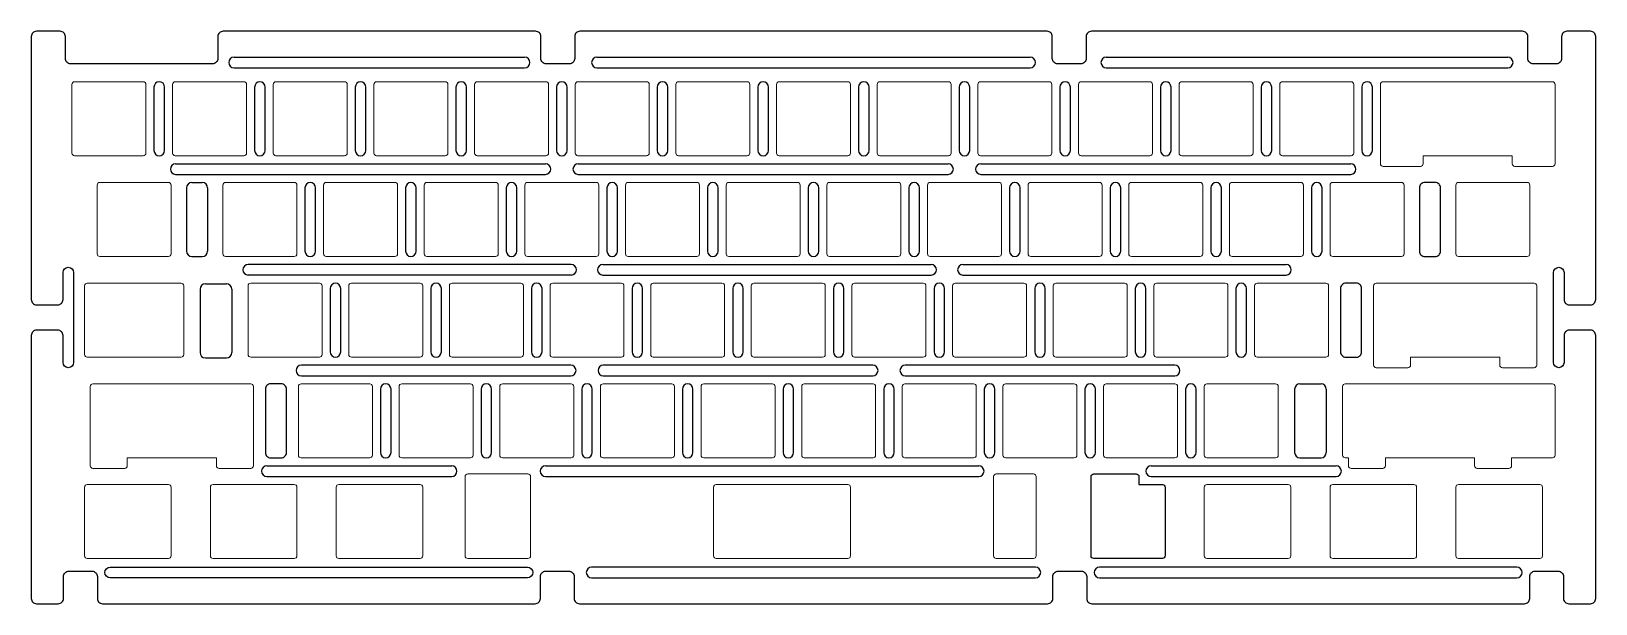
# Model space of a CAD drawing. Header units: millimetres. Extents: x 112 to 408, y 118 to 226.
import ezdxf

# ---------------------------------------------------------------- set-up
doc = ezdxf.new("R2010")
doc.units = ezdxf.units.MM

msp = doc.modelspace()

# ---------------------------------------------------------------- linework, layer by layer
for p, q in [((150.39, 221.39), (205.39, 221.39)), ((150.39, 219.39), (205.39, 219.39)), ((219.07, 221.39), (301.07, 221.39)), ((219.07, 219.39), (301.07, 219.39)), ((315.47, 221.39), (391.47, 221.39)), ((315.47, 219.39), (391.47, 219.39)), ((139.34, 201.22), (209.34, 201.22)), ((139.34, 199.22), (209.34, 199.22)), ((215.54, 201.22), (285.54, 201.22)), ((215.54, 199.22), (285.54, 199.22)), ((291.74, 201.22), (361.74, 201.22)), ((291.74, 199.22), (361.74, 199.22)), ((141.39, 196.69), (141.39, 184.69)), ((142.39, 197.69), (144.39, 197.69)), ((145.39, 196.69), (145.39, 184.69)), ((142.39, 183.69), (144.39, 183.69)), ((214.2, 182.17), (153.05, 182.17)), ((220.2, 182.17), (282.35, 182.17)), ((288.35, 182.17), (349.5, 182.17)), ((144.96, 178.5), (148.96, 178.5)), ((214.2, 180.17), (153.05, 180.17)), ((220.2, 180.17), (282.35, 180.17)), ((288.35, 180.17), (349.5, 180.17)), ((143.96, 177.5), (143.96, 165.5)), ((149.96, 177.5), (149.96, 165.5)), ((144.96, 164.5), (148.96, 164.5)), ((351.13, 158.59), (351.13, 146.59)), ((352.13, 159.59), (356.13, 159.59)), ((357.13, 158.59), (357.13, 146.59)), ((352.13, 145.59), (356.13, 145.59)), ((156.59, 144.07), (191.59, 144.07)), ((209.34, 144.07), (291.34, 144.07)), ((323.98, 144.07), (358.98, 144.07)), ((156.59, 142.07), (191.59, 142.07)), ((209.34, 142.07), (291.34, 142.07)), ((323.98, 142.07), (358.98, 142.07))]:
    msp.add_line(p, q)
for points in [[(304.27, 226.29), (215.87, 226.29, 0.414214), (214.87, 225.29), (214.87, 221.14, -0.414214), (213.87, 220.14), (209.47, 220.14, -0.414214), (208.47, 221.14), (208.47, 225.29, 0.414214), (207.47, 226.29), (148.32, 226.29, 0.414214), (147.32, 225.29), (147.32, 221.14, -0.414214), (146.32, 220.14), (119.47, 220.14, -0.414214), (118.47, 221.14), (118.47, 225.29, 0.414214), (117.47, 226.29), (113.02, 226.29, 0.414214), (112.02, 225.29), (112.02, 175.54, 0.414214), (113.02, 174.54), (117.02, 174.54, 0.414214), (118.02, 175.54), (118.02, 180.64, -1), (120.02, 180.64), (120.02, 163.64, -1), (118.02, 163.64), (118.02, 168.74, 0.414214), (117.02, 169.74), (113.02, 169.74, 0.414214), (112.02, 168.74), (112.02, 118.99, 0.414214), (113.02, 117.99), (117.12, 117.99, 0.414214), (118.12, 118.99), (118.12, 123.14, -0.414214), (119.12, 124.14)], [(408.12, 175.54), (408.12, 225.29, 0.414214), (407.12, 226.29), (402.67, 226.29, 0.414214), (401.67, 225.29), (401.67, 221.14, -0.414214), (400.67, 220.14), (396.27, 220.14, -0.414214), (395.27, 221.14), (395.27, 225.29, 0.414214), (394.27, 226.29), (312.67, 226.29, 0.414214), (311.67, 225.29), (311.67, 221.14, -0.414214), (310.67, 220.14), (306.27, 220.14, -0.414214), (305.27, 221.14), (305.27, 225.29, 0.414214), (304.27, 226.29)], [(408.12, 168.74, 0.414214), (407.12, 169.74), (403.12, 169.74, 0.414214), (402.12, 168.74), (402.12, 163.64, -1), (400.12, 163.64), (400.12, 180.64, -1), (402.12, 180.64), (402.12, 175.54, 0.414214), (403.12, 174.54), (407.12, 174.54, 0.414214), (408.12, 175.54)], [(119.12, 124.14), (123.52, 124.14, -0.414214), (124.52, 123.14), (124.52, 118.99, 0.414214), (125.52, 117.99), (207.37, 117.99, 0.414214), (208.37, 118.99), (208.37, 123.14, -0.414214), (209.37, 124.14), (213.77, 124.14, -0.414214), (214.77, 123.14), (214.77, 118.99, 0.414214), (215.77, 117.99), (304.37, 117.99, 0.414214), (305.37, 118.99), (305.37, 123.14, -0.414214), (306.37, 124.14), (310.77, 124.14, -0.414214), (311.77, 123.14), (311.77, 118.99, 0.414214), (312.77, 117.99), (394.62, 117.99, 0.414214), (395.62, 118.99), (395.62, 123.14, -0.414214), (396.62, 124.14), (401.02, 124.14, -0.414214), (402.02, 123.14), (402.02, 118.99, 0.414214), (403.02, 117.99), (407.12, 117.99, 0.414214), (408.12, 118.99), (408.12, 168.74)]]:
    msp.add_lwpolyline(points, format="xyb")
at = {"color": 7, "linetype": 'Continuous', "lineweight": 15}
for points in [[(120.22, 216.74), (133.22, 216.74, -0.414214), (133.72, 216.24), (133.72, 203.24, -0.414214), (133.22, 202.74), (120.22, 202.74, -0.414214), (119.72, 203.24), (119.72, 216.24, -0.414214)], [(139.27, 216.74), (152.27, 216.74, -0.414214), (152.77, 216.24), (152.77, 203.24, -0.414214), (152.27, 202.74), (139.27, 202.74, -0.414214), (138.77, 203.24), (138.77, 216.24, -0.414214)], [(158.32, 216.74), (171.32, 216.74, -0.414214), (171.82, 216.24), (171.82, 203.24, -0.414214), (171.32, 202.74), (158.32, 202.74, -0.414214), (157.82, 203.24), (157.82, 216.24, -0.414214)], [(190.87, 216.24), (190.87, 203.24, -0.414214), (190.37, 202.74), (177.37, 202.74, -0.414214), (176.87, 203.24), (176.87, 216.24, -0.414214), (177.37, 216.74), (190.37, 216.74, -0.414214)], [(196.42, 216.74), (209.42, 216.74, -0.414214), (209.92, 216.24), (209.92, 203.24, -0.414214), (209.42, 202.74), (196.42, 202.74, -0.414214), (195.92, 203.24), (195.92, 216.24, -0.414214)], [(228.97, 216.24), (228.97, 203.24, -0.414214), (228.47, 202.74), (215.47, 202.74, -0.414214), (214.97, 203.24), (214.97, 216.24, -0.414214), (215.47, 216.74), (228.47, 216.74, -0.414214)], [(234.52, 216.74), (247.52, 216.74, -0.414214), (248.02, 216.24), (248.02, 203.24, -0.414214), (247.52, 202.74), (234.52, 202.74, -0.414214), (234.02, 203.24), (234.02, 216.24, -0.414214)], [(253.57, 216.74), (266.57, 216.74, -0.414214), (267.07, 216.24), (267.07, 203.24, -0.414214), (266.57, 202.74), (253.57, 202.74, -0.414214), (253.07, 203.24), (253.07, 216.24, -0.414214)], [(272.62, 216.74), (285.62, 216.74, -0.414214), (286.12, 216.24), (286.12, 203.24, -0.414214), (285.62, 202.74), (272.62, 202.74, -0.414214), (272.12, 203.24), (272.12, 216.24, -0.414214)], [(291.67, 216.74), (304.67, 216.74, -0.414214), (305.17, 216.24), (305.17, 203.24, -0.414214), (304.67, 202.74), (291.67, 202.74, -0.414214), (291.17, 203.24), (291.17, 216.24, -0.414214)], [(310.72, 216.74), (323.72, 216.74, -0.414214), (324.22, 216.24), (324.22, 203.24, -0.414214), (323.72, 202.74), (310.72, 202.74, -0.414214), (310.22, 203.24), (310.22, 216.24, -0.414214)], [(343.27, 216.24), (343.27, 203.24, -0.414214), (342.77, 202.74), (329.77, 202.74, -0.414214), (329.27, 203.24), (329.27, 216.24, -0.414214), (329.77, 216.74), (342.77, 216.74, -0.414214)], [(348.82, 216.74), (361.82, 216.74, -0.414214), (362.32, 216.24), (362.32, 203.24, -0.414214), (361.82, 202.74), (348.82, 202.74, -0.414214), (348.32, 203.24), (348.32, 216.24, -0.414214)], [(138.48, 197.19), (138.48, 184.19, -0.414214), (137.98, 183.69), (124.98, 183.69, -0.414214), (124.48, 184.19), (124.48, 197.19, -0.414214), (124.98, 197.69), (137.98, 197.69, -0.414214)], [(148.79, 197.69), (161.79, 197.69, -0.414214), (162.29, 197.19), (162.29, 184.19, -0.414214), (161.79, 183.69), (148.79, 183.69, -0.414214), (148.29, 184.19), (148.29, 197.19, -0.414214)], [(167.34, 184.19, 0.414214), (167.84, 183.69), (180.84, 183.69, 0.414214), (181.34, 184.19), (181.34, 197.19, 0.414214), (180.84, 197.69), (167.84, 197.69, 0.414214), (167.34, 197.19)], [(200.39, 197.19), (200.39, 184.19, -0.414214), (199.89, 183.69), (186.89, 183.69, -0.414214), (186.39, 184.19), (186.39, 197.19, -0.414214), (186.89, 197.69), (199.89, 197.69, -0.414214)], [(205.94, 197.69), (218.94, 197.69, -0.414214), (219.44, 197.19), (219.44, 184.19, -0.414214), (218.94, 183.69), (205.94, 183.69, -0.414214), (205.44, 184.19), (205.44, 197.19, -0.414214)], [(224.99, 197.69), (237.99, 197.69, -0.414214), (238.49, 197.19), (238.49, 184.19, -0.414214), (237.99, 183.69), (224.99, 183.69, -0.414214), (224.49, 184.19), (224.49, 197.19, -0.414214)], [(243.54, 184.19, 0.414214), (244.04, 183.69), (257.04, 183.69, 0.414214), (257.54, 184.19), (257.54, 197.19, 0.414214), (257.04, 197.69), (244.04, 197.69, 0.414214), (243.54, 197.19)], [(263.09, 197.69), (276.09, 197.69, -0.414214), (276.59, 197.19), (276.59, 184.19, -0.414214), (276.09, 183.69), (263.09, 183.69, -0.414214), (262.59, 184.19), (262.59, 197.19, -0.414214)], [(295.64, 197.19), (295.64, 184.19, -0.414214), (295.14, 183.69), (282.14, 183.69, -0.414214), (281.64, 184.19), (281.64, 197.19, -0.414214), (282.14, 197.69), (295.14, 197.69, -0.414214)], [(314.69, 197.19), (314.69, 184.19, -0.414214), (314.19, 183.69), (301.19, 183.69, -0.414214), (300.69, 184.19), (300.69, 197.19, -0.414214), (301.19, 197.69), (314.19, 197.69, -0.414214)], [(320.24, 197.69), (333.24, 197.69, -0.414214), (333.74, 197.19), (333.74, 184.19, -0.414214), (333.24, 183.69), (320.24, 183.69, -0.414214), (319.74, 184.19), (319.74, 197.19, -0.414214)], [(339.29, 197.69), (352.29, 197.69, -0.414214), (352.79, 197.19), (352.79, 184.19, -0.414214), (352.29, 183.69), (339.29, 183.69, -0.414214), (338.79, 184.19), (338.79, 197.19, -0.414214)], [(358.34, 197.69), (371.34, 197.69, -0.414214), (371.84, 197.19), (371.84, 184.19, -0.414214), (371.34, 183.69), (358.34, 183.69, -0.414214), (357.84, 184.19), (357.84, 197.19, -0.414214)], [(382.15, 197.69, 0.414214), (381.65, 197.19), (381.65, 184.19, 0.414214), (382.15, 183.69), (395.15, 183.69, 0.414214), (395.65, 184.19), (395.65, 197.19, 0.414214), (395.15, 197.69)], [(140.86, 178.14), (140.86, 165.14, -0.414214), (140.36, 164.64), (122.6, 164.64, -0.414214), (122.1, 165.14), (122.1, 178.14, -0.414214), (122.6, 178.64), (140.36, 178.64, -0.414214)], [(153.05, 165.14, 0.414214), (153.55, 164.64), (166.55, 164.64, 0.414214), (167.05, 165.14), (167.05, 178.14, 0.414214), (166.55, 178.64), (153.55, 178.64, 0.414214), (153.05, 178.14)], [(172.6, 178.64), (185.6, 178.64, -0.414214), (186.1, 178.14), (186.1, 165.14, -0.414214), (185.6, 164.64), (172.6, 164.64, -0.414214), (172.1, 165.14), (172.1, 178.14, -0.414214)], [(191.15, 165.14, 0.414214), (191.65, 164.64), (204.65, 164.64, 0.414214), (205.15, 165.14), (205.15, 178.14, 0.414214), (204.65, 178.64), (191.65, 178.64, 0.414214), (191.15, 178.14)], [(210.7, 178.64), (223.7, 178.64, -0.414214), (224.2, 178.14), (224.2, 165.14, -0.414214), (223.7, 164.64), (210.7, 164.64, -0.414214), (210.2, 165.14), (210.2, 178.14, -0.414214)], [(229.75, 178.64), (242.75, 178.64, -0.414214), (243.25, 178.14), (243.25, 165.14, -0.414214), (242.75, 164.64), (229.75, 164.64, -0.414214), (229.25, 165.14), (229.25, 178.14, -0.414214)], [(262.3, 178.14), (262.3, 165.14, -0.414214), (261.8, 164.64), (248.8, 164.64, -0.414214), (248.3, 165.14), (248.3, 178.14, -0.414214), (248.8, 178.64), (261.8, 178.64, -0.414214)], [(267.85, 178.64), (280.85, 178.64, -0.414214), (281.35, 178.14), (281.35, 165.14, -0.414214), (280.85, 164.64), (267.85, 164.64, -0.414214), (267.35, 165.14), (267.35, 178.14, -0.414214)], [(286.9, 178.64), (299.9, 178.64, -0.414214), (300.4, 178.14), (300.4, 165.14, -0.414214), (299.9, 164.64), (286.9, 164.64, -0.414214), (286.4, 165.14), (286.4, 178.14, -0.414214)], [(305.95, 178.64), (318.95, 178.64, -0.414214), (319.45, 178.14), (319.45, 165.14, -0.414214), (318.95, 164.64), (305.95, 164.64, -0.414214), (305.45, 165.14), (305.45, 178.14, -0.414214)], [(324.5, 165.14, 0.414214), (325, 164.64), (338, 164.64, 0.414214), (338.5, 165.14), (338.5, 178.14, 0.414214), (338, 178.64), (325, 178.64, 0.414214), (324.5, 178.14)], [(344.05, 178.64), (357.05, 178.64, -0.414214), (357.55, 178.14), (357.55, 165.14, -0.414214), (357.05, 164.64), (344.05, 164.64, -0.414214), (343.55, 165.14), (343.55, 178.14, -0.414214)], [(396.45, 162.64, 0.414214), (396.95, 163.14), (396.95, 178.14, 0.414214), (396.45, 178.64), (366.57, 178.64, 0.414214), (366.07, 178.14), (366.07, 163.14, 0.414214), (366.57, 162.64), (372.57, 162.64, 0.414214), (373.07, 163.14), (373.07, 164.64), (389.95, 164.64), (389.95, 163.14, 0.414214), (390.45, 162.64)], [(153.56, 143.59, 0.414214), (154.06, 144.09), (154.06, 159.09, 0.414214), (153.56, 159.59), (123.69, 159.59, 0.414214), (123.19, 159.09), (123.19, 144.09, 0.414214), (123.69, 143.59), (129.69, 143.59, 0.414214), (130.19, 144.09), (130.19, 145.59), (147.06, 145.59), (147.06, 144.09, 0.414214), (147.56, 143.59)], [(176.58, 159.09), (176.58, 146.09, -0.414214), (176.08, 145.59), (163.08, 145.59, -0.414214), (162.58, 146.09), (162.58, 159.09, -0.414214), (163.08, 159.59), (176.08, 159.59, -0.414214)], [(182.13, 159.59), (195.13, 159.59, -0.414214), (195.63, 159.09), (195.63, 146.09, -0.414214), (195.13, 145.59), (182.13, 145.59, -0.414214), (181.63, 146.09), (181.63, 159.09, -0.414214)], [(214.68, 159.09), (214.68, 146.09, -0.414214), (214.18, 145.59), (201.18, 145.59, -0.414214), (200.68, 146.09), (200.68, 159.09, -0.414214), (201.18, 159.59), (214.18, 159.59, -0.414214)], [(233.73, 159.09), (233.73, 146.09, -0.414214), (233.23, 145.59), (220.23, 145.59, -0.414214), (219.73, 146.09), (219.73, 159.09, -0.414214), (220.23, 159.59), (233.23, 159.59, -0.414214)], [(239.28, 159.59), (252.28, 159.59, -0.414214), (252.78, 159.09), (252.78, 146.09, -0.414214), (252.28, 145.59), (239.28, 145.59, -0.414214), (238.78, 146.09), (238.78, 159.09, -0.414214)], [(258.33, 159.59), (271.33, 159.59, -0.414214), (271.83, 159.09), (271.83, 146.09, -0.414214), (271.33, 145.59), (258.33, 145.59, -0.414214), (257.83, 146.09), (257.83, 159.09, -0.414214)], [(277.38, 159.59), (290.38, 159.59, -0.414214), (290.88, 159.09), (290.88, 146.09, -0.414214), (290.38, 145.59), (277.38, 145.59, -0.414214), (276.88, 146.09), (276.88, 159.09, -0.414214)], [(296.43, 159.59), (309.43, 159.59, -0.414214), (309.93, 159.09), (309.93, 146.09, -0.414214), (309.43, 145.59), (296.43, 145.59, -0.414214), (295.93, 146.09), (295.93, 159.09, -0.414214)], [(315.48, 159.59), (328.48, 159.59, -0.414214), (328.98, 159.09), (328.98, 146.09, -0.414214), (328.48, 145.59), (315.48, 145.59, -0.414214), (314.98, 146.09), (314.98, 159.09, -0.414214)], [(334.03, 146.09, 0.414214), (334.53, 145.59), (347.53, 145.59, 0.414214), (348.03, 146.09), (348.03, 159.09, 0.414214), (347.53, 159.59), (334.53, 159.59, 0.414214), (334.03, 159.09)], [(361.81, 143.59), (367.81, 143.59, 0.414214), (368.31, 144.09), (368.31, 145.59), (385.19, 145.59), (385.19, 144.09, 0.414214), (385.69, 143.59), (391.69, 143.59, 0.414214), (392.19, 144.09), (392.19, 145.59), (399.92, 145.59, 0.414214), (400.42, 146.09), (400.42, 159.09, 0.414214), (399.92, 159.59), (360.72, 159.59, 0.414214), (360.22, 159.09), (360.22, 146.09, 0.414214), (360.72, 145.59), (361.31, 145.59), (361.31, 144.09, 0.414214)], [(194.12, 142.04), (194.12, 127.04, 0.414214), (194.62, 126.54), (206.02, 126.54, 0.414214), (206.52, 127.04), (206.52, 142.04, 0.414214), (206.02, 142.54), (194.62, 142.54, 0.414214)], [(301.7, 142.54), (294.66, 142.54, 0.414214), (294.16, 142.04), (294.16, 127.04, 0.414214), (294.66, 126.54), (301.7, 126.54, 0.414214), (302.2, 127.04), (302.2, 142.04, 0.414214)], [(137.98, 126.54, 0.414214), (138.48, 127.04), (138.48, 140.04, 0.414214), (137.98, 140.54), (122.6, 140.54, 0.414214), (122.1, 140.04), (122.1, 127.04, 0.414214), (122.6, 126.54)], [(145.91, 140.04), (145.91, 127.04, 0.414214), (146.41, 126.54), (161.79, 126.54, 0.414214), (162.29, 127.04), (162.29, 140.04, 0.414214), (161.79, 140.54), (146.41, 140.54, 0.414214)], [(170.22, 126.54), (185.6, 126.54, 0.414214), (186.1, 127.04), (186.1, 140.04, 0.414214), (185.6, 140.54), (170.22, 140.54, 0.414214), (169.72, 140.04), (169.72, 127.04, 0.414214)], [(241.16, 140.04), (241.16, 127.04, 0.414214), (241.66, 126.54), (266.57, 126.54, 0.414214), (267.07, 127.04), (267.07, 140.04, 0.414214), (266.57, 140.54), (241.66, 140.54, 0.414214)], [(350.41, 140.04), (350.41, 127.04, -0.414214), (349.91, 126.54), (334.53, 126.54, -0.414214), (334.03, 127.04), (334.03, 140.04, -0.414214), (334.53, 140.54), (349.91, 140.54, -0.414214)], [(374.22, 140.04), (374.22, 127.04, -0.414214), (373.72, 126.54), (358.34, 126.54, -0.414214), (357.84, 127.04), (357.84, 140.04, -0.414214), (358.34, 140.54), (373.72, 140.54, -0.414214)], [(398.04, 140.04), (398.04, 127.04, -0.414214), (397.54, 126.54), (382.15, 126.54, -0.414214), (381.65, 127.04), (381.65, 140.04, -0.414214), (382.15, 140.54), (397.54, 140.54, -0.414214)]]:
    msp.add_lwpolyline(points, format="xyb", close=True, dxfattribs=at)
for points in [[(137.24, 215.74, 1), (135.24, 215.74), (135.24, 203.74, 1), (137.24, 203.74)], [(156.29, 215.74, 1), (154.29, 215.74), (154.29, 203.74, 1), (156.29, 203.74)], [(175.34, 215.74, 1), (173.34, 215.74), (173.34, 203.74, 1), (175.34, 203.74)], [(194.39, 215.74, 1), (192.39, 215.74), (192.39, 203.74, 1), (194.39, 203.74)], [(213.44, 215.74, 1), (211.44, 215.74), (211.44, 203.74, 1), (213.44, 203.74)], [(232.49, 215.74, 1), (230.49, 215.74), (230.49, 203.74, 1), (232.49, 203.74)], [(251.54, 215.74, 1), (249.54, 215.74), (249.54, 203.74, 1), (251.54, 203.74)], [(270.59, 215.74, 1), (268.59, 215.74), (268.59, 203.74, 1), (270.59, 203.74)], [(289.64, 215.74, 1), (287.64, 215.74), (287.64, 203.74, 1), (289.64, 203.74)], [(308.69, 215.74, 1), (306.69, 215.74), (306.69, 203.74, 1), (308.69, 203.74)], [(327.74, 215.74, 1), (325.74, 215.74), (325.74, 203.74, 1), (327.74, 203.74)], [(346.79, 215.74, 1), (344.79, 215.74), (344.79, 203.74, 1), (346.79, 203.74)], [(365.84, 215.74, 1), (363.84, 215.74), (363.84, 203.74, 1), (365.84, 203.74)], [(165.82, 196.69, 1), (163.82, 196.69), (163.82, 184.69, 1), (165.82, 184.69)], [(184.87, 196.69, 1), (182.87, 196.69), (182.87, 184.69, 1), (184.87, 184.69)], [(203.92, 196.69, 1), (201.92, 196.69), (201.92, 184.69, 1), (203.92, 184.69)], [(222.97, 196.69, 1), (220.97, 196.69), (220.97, 184.69, 1), (222.97, 184.69)], [(242.02, 196.69, 1), (240.02, 196.69), (240.02, 184.69, 1), (242.02, 184.69)], [(261.07, 196.69, 1), (259.07, 196.69), (259.07, 184.69, 1), (261.07, 184.69)], [(280.12, 196.69, 1), (278.12, 196.69), (278.12, 184.69, 1), (280.12, 184.69)], [(299.17, 196.69, 1), (297.17, 196.69), (297.17, 184.69, 1), (299.17, 184.69)], [(318.22, 196.69, 1), (316.22, 196.69), (316.22, 184.69, 1), (318.22, 184.69)], [(337.27, 196.69, 1), (335.27, 196.69), (335.27, 184.69, 1), (337.27, 184.69)], [(356.32, 196.69, 1), (354.32, 196.69), (354.32, 184.69, 1), (356.32, 184.69)], [(375.75, 197.69, 0.414214), (374.75, 196.69), (374.75, 184.69, 0.414214), (375.75, 183.69), (377.75, 183.69, 0.414214), (378.75, 184.69), (378.75, 196.69, 0.414214), (377.75, 197.69)], [(170.58, 177.64, 1), (168.58, 177.64), (168.58, 165.64, 1), (170.58, 165.64)], [(189.63, 177.64, 1), (187.63, 177.64), (187.63, 165.64, 1), (189.63, 165.64)], [(208.68, 177.64, 1), (206.68, 177.64), (206.68, 165.64, 1), (208.68, 165.64)], [(227.73, 177.64, 1), (225.73, 177.64), (225.73, 165.64, 1), (227.73, 165.64)], [(246.78, 177.64, 1), (244.78, 177.64), (244.78, 165.64, 1), (246.78, 165.64)], [(265.83, 177.64, 1), (263.83, 177.64), (263.83, 165.64, 1), (265.83, 165.64)], [(284.88, 177.64, 1), (282.88, 177.64), (282.88, 165.64, 1), (284.88, 165.64)], [(303.93, 177.64, 1), (301.93, 177.64), (301.93, 165.64, 1), (303.93, 165.64)], [(322.98, 177.64, 1), (320.98, 177.64), (320.98, 165.64, 1), (322.98, 165.64)], [(342.03, 177.64, 1), (340.03, 177.64), (340.03, 165.64, 1), (342.03, 165.64)], [(360.81, 178.64, 0.414214), (359.81, 177.64), (359.81, 165.64, 0.414214), (360.81, 164.64), (362.81, 164.64, 0.414214), (363.81, 165.64), (363.81, 177.64, 0.414214), (362.81, 178.64)], [(214.13, 161.12, 1), (214.13, 163.12), (163.13, 163.12, 1), (163.13, 161.12)], [(271.28, 161.12, 1), (271.28, 163.12), (220.28, 163.12, 1), (220.28, 161.12)], [(328.43, 161.12, 1), (328.43, 163.12), (277.43, 163.12, 1), (277.43, 161.12)], [(157.32, 159.59, 0.414214), (156.32, 158.59), (156.32, 146.59, 0.414214), (157.32, 145.59), (159.32, 145.59, 0.414214), (160.32, 146.59), (160.32, 158.59, 0.414214), (159.32, 159.59)], [(180.1, 158.59, 1), (178.1, 158.59), (178.1, 146.59, 1), (180.1, 146.59)], [(199.15, 158.59, 1), (197.15, 158.59), (197.15, 146.59, 1), (199.15, 146.59)], [(218.2, 158.59, 1), (216.2, 158.59), (216.2, 146.59, 1), (218.2, 146.59)], [(237.25, 158.59, 1), (235.25, 158.59), (235.25, 146.59, 1), (237.25, 146.59)], [(256.3, 158.59, 1), (254.3, 158.59), (254.3, 146.59, 1), (256.3, 146.59)], [(275.35, 158.59, 1), (273.35, 158.59), (273.35, 146.59, 1), (275.35, 146.59)], [(294.4, 158.59, 1), (292.4, 158.59), (292.4, 146.59, 1), (294.4, 146.59)], [(313.45, 158.59, 1), (311.45, 158.59), (311.45, 146.59, 1), (313.45, 146.59)], [(332.5, 158.59, 1), (330.5, 158.59), (330.5, 146.59, 1), (332.5, 146.59)], [(326.6, 127.04, -0.414214), (326.1, 126.54), (313.1, 126.54, -0.414214), (312.6, 127.04), (312.6, 142.04, -0.414214), (313.1, 142.54), (321.15, 142.54, -0.414214), (321.65, 142.04), (321.65, 140.54), (326.1, 140.54, -0.414214), (326.6, 140.04)], [(126.94, 122.89, -1), (126.94, 124.89), (205.94, 124.89, -1), (205.94, 122.89)], [(302.07, 122.89, 1), (302.07, 124.89), (218.07, 124.89, 1), (218.07, 122.89)], [(393.19, 122.89, 1), (393.19, 124.89), (314.19, 124.89, 1), (314.19, 122.89)]]:
    msp.add_lwpolyline(points, format="xyb", close=True)
msp.add_lwpolyline([(375.45, 202.74), (392.33, 202.74), (392.33, 201.24, 0.414214), (392.83, 200.74), (399.92, 200.74, 0.414214), (400.42, 201.24), (400.42, 216.24, 0.414214), (399.92, 216.74), (367.87, 216.74, 0.414214), (367.37, 216.24), (367.37, 201.24, 0.414214), (367.87, 200.74), (374.95, 200.74, 0.414214), (375.45, 201.24), (375.45, 202.74), (380.87, 202.74)], format="xyb", dxfattribs=at)
for centre, start, end in [((150.39, 220.39), 90, 270), ((205.39, 220.39), 270, 90), ((219.07, 220.39), 90, 270), ((301.07, 220.39), 270, 90), ((315.47, 220.39), 90, 270), ((391.47, 220.39), 270, 90), ((139.34, 200.22), 90, 270), ((209.34, 200.22), 270, 90), ((215.54, 200.22), 90, 270), ((285.54, 200.22), 270, 90), ((291.74, 200.22), 90, 270), ((361.74, 200.22), 270, 90), ((142.39, 196.69), 90, 180), ((144.39, 196.69), 0, 90), ((142.39, 184.69), 180, 270), ((144.39, 184.69), 270, 0), ((153.05, 181.17), 90, 270), ((214.2, 181.17), 270, 90), ((220.2, 181.17), 90, 270), ((282.35, 181.17), 270, 90), ((288.35, 181.17), 90, 270), ((349.5, 181.17), 270, 90), ((144.96, 177.5), 90, 180), ((148.96, 177.5), 0, 90), ((144.96, 165.5), 180, 270), ((148.96, 165.5), 270, 0), ((352.13, 158.59), 90, 180), ((356.13, 158.59), 0, 90), ((352.13, 146.59), 180, 270), ((356.13, 146.59), 270, 0), ((156.59, 143.07), 90, 270), ((191.59, 143.07), 270, 90), ((209.34, 143.07), 90, 270), ((291.34, 143.07), 270, 90), ((323.98, 143.07), 90, 270), ((358.98, 143.07), 270, 90)]:
    msp.add_arc(centre, 1, start, end)

doc.saveas('drawing.dxf')
